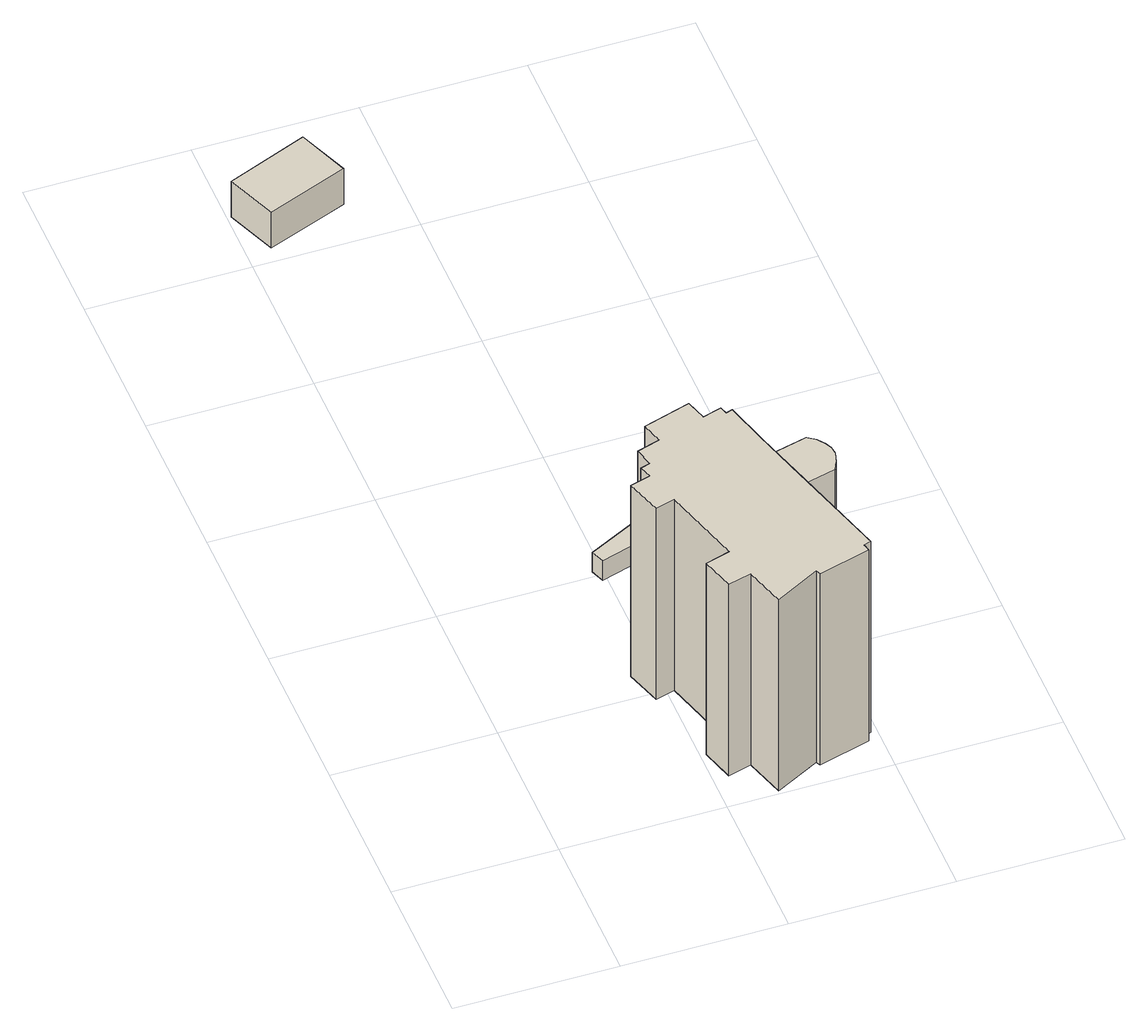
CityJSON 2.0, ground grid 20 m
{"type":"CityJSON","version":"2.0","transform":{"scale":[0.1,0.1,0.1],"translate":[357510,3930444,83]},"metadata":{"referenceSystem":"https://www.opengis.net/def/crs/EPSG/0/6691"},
"CityObjects":{
"building1":{"type":"Building","attributes":{"measuredHeight":30.1,"BuildingIDAttribute.prefecture":"14","BuildingIDAttribute.city":"14153","BuildingDetailAttribute.surveyYear":2015},"geometry":[{"type":"Solid","lod":"1","boundaries":[[[[0,1,2,3,4,5,6,7,8,9,10,11,12,13,14,15,16,17,18,19,20,21,22,23,24,25]],[[24,26,27,25]],[[23,28,26,24]],[[22,29,28,23]],[[21,30,29,22]],[[20,31,30,21]],[[19,32,31,20]],[[18,33,32,19]],[[17,34,33,18]],[[16,35,34,17]],[[15,36,35,16]],[[14,37,36,15]],[[13,38,37,14]],[[12,39,38,13]],[[11,40,39,12]],[[10,41,40,11]],[[9,42,41,10]],[[8,43,42,9]],[[7,44,43,8]],[[6,45,44,7]],[[5,46,45,6]],[[4,47,46,5]],[[3,48,47,4]],[[2,49,48,3]],[[1,50,49,2]],[[0,51,50,1]],[[25,27,51,0]],[[26,28,29,30,31,32,33,34,35,36,37,38,39,40,41,42,43,44,45,46,47,48,49,50,51,27]]]]}]},
"building2":{"type":"Building","attributes":{"BuildingIDAttribute.prefecture":"14","BuildingIDAttribute.city":"14153","BuildingDetailAttribute.surveyYear":2015},"geometry":[{"type":"Solid","lod":"1","boundaries":[[[[52,53,54,55]],[[54,56,57,55]],[[53,58,56,54]],[[52,59,58,53]],[[55,57,59,52]],[[56,58,59,57]]]]}]},
"building3":{"type":"Building","attributes":{"measuredHeight":5.7,"BuildingIDAttribute.prefecture":"14","BuildingIDAttribute.city":"14153","BuildingDetailAttribute.surveyYear":2015},"geometry":[{"type":"Solid","lod":"1","boundaries":[[[[60,61,62,63]],[[62,64,65,63]],[[61,66,64,62]],[[60,67,66,61]],[[63,65,67,60]],[[64,66,67,65]]]]}]},
"building4":{"type":"Building","attributes":{"measuredHeight":30.2,"BuildingIDAttribute.prefecture":"14","BuildingIDAttribute.city":"14153","BuildingDetailAttribute.surveyYear":2015},"geometry":[{"type":"Solid","lod":"1","boundaries":[[[[68,69,70,71,72,73,74,19,18]],[[19,75,76,18]],[[74,77,75,19]],[[73,78,77,74]],[[72,79,78,73]],[[71,80,79,72]],[[70,81,80,71]],[[69,82,81,70]],[[68,83,82,69]],[[18,76,83,68]],[[75,77,78,79,80,81,82,83,76]]]]}]}
},
"vertices":[
[248,55,2],[219,47,2],[207,88,2],[238,97,2],[209,197,2],[185,190,2],[171,235,2],[196,242,2],[191,257,2],[203,261,2],[197,284,2],[226,293,2],[218,319,2],[277,337,2],[285,311,2],[308,318,2],[311,308,2],[319,311,2],[335,253,2],[352,194,2],[392,58,2],[383,55,2],[385,46,2],[321,28,2],[318,34,2],[263,5,2],[318,34,298],[263,5,298],[321,28,298],[385,46,298],[383,55,298],[392,58,298],[352,194,298],[335,253,298],[319,311,298],[311,308,298],[308,318,298],[285,311,298],[277,337,298],[218,319,298],[226,293,298],[197,284,298],[203,261,298],[191,257,298],[196,242,298],[171,235,298],[185,190,298],[209,197,298],[238,97,298],[207,88,298],[219,47,298],[248,55,298],
[270,448,3],[280,416,3],[194,390,3],[188,407,3],[194,390,33],[188,407,33],[280,416,33],[270,448,33],
[3,1078,8],[103,1118,8],[128,1054,8],[28,1015,8],[128,1054,63],[28,1015,63],[103,1118,63],[3,1078,63],
[391,267,2],[401,260,2],[408,250,2],[412,242,2],[413,232,2],[409,218,2],[404,207,2],[352,194,271],[335,253,271],[404,207,271],[409,218,271],[413,232,271],[412,242,271],[408,250,271],[401,260,271],[391,267,271]
]}
